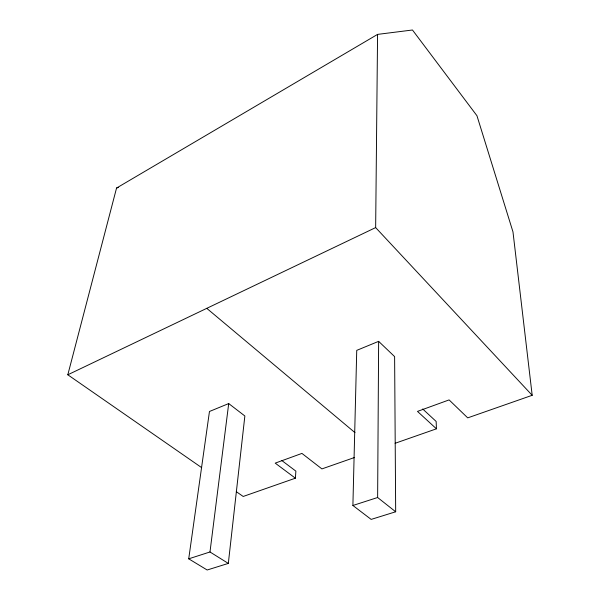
<?xml version="1.0" encoding="UTF-8"?>
<svg xmlns="http://www.w3.org/2000/svg" width="600" height="600" viewBox="0 0 600 600"><rect width="100%" height="100%" fill="white"/><g stroke="black" fill="none" stroke-linecap="round" stroke-linejoin="round"><path stroke-width="0.9" d="M395.678 511.778L377.632 497.513L378.638 341.347L356.737 350.37L352.897 505.485L371.16 519.405L395.678 511.778L394.612 356.603L378.638 341.347M532.185 395.303L375.653 227.595L377.572 34.388L412.47 30L476.955 115.733L512.977 231.885L532.185 395.303L467.715 417.87L449.107 399.908L417.487 411.405L436.44 428.82L395.107 443.287M236.28 491.655L243.202 496.463L295.388 478.192L295.875 471.127L281.76 460.493M228.322 563.415L244.86 415.98L228.712 403.567L209.46 411.487L188.722 558.825L207.165 570L228.322 563.415L209.985 551.977L188.722 558.825M209.985 551.977L228.712 403.567M201.66 467.64L67.815 374.782L116.558 188.04L377.572 34.388M67.815 374.782L375.653 227.595M354.577 457.478L321.915 468.908L301.928 453.412L275.212 463.132L295.388 478.192M352.897 505.485L377.632 497.513M116.558 188.04L118.335 187.485M206.767 308.34L354.99 432.645M422.692 408.967L436.147 421.447L436.44 428.82"/></g></svg>
